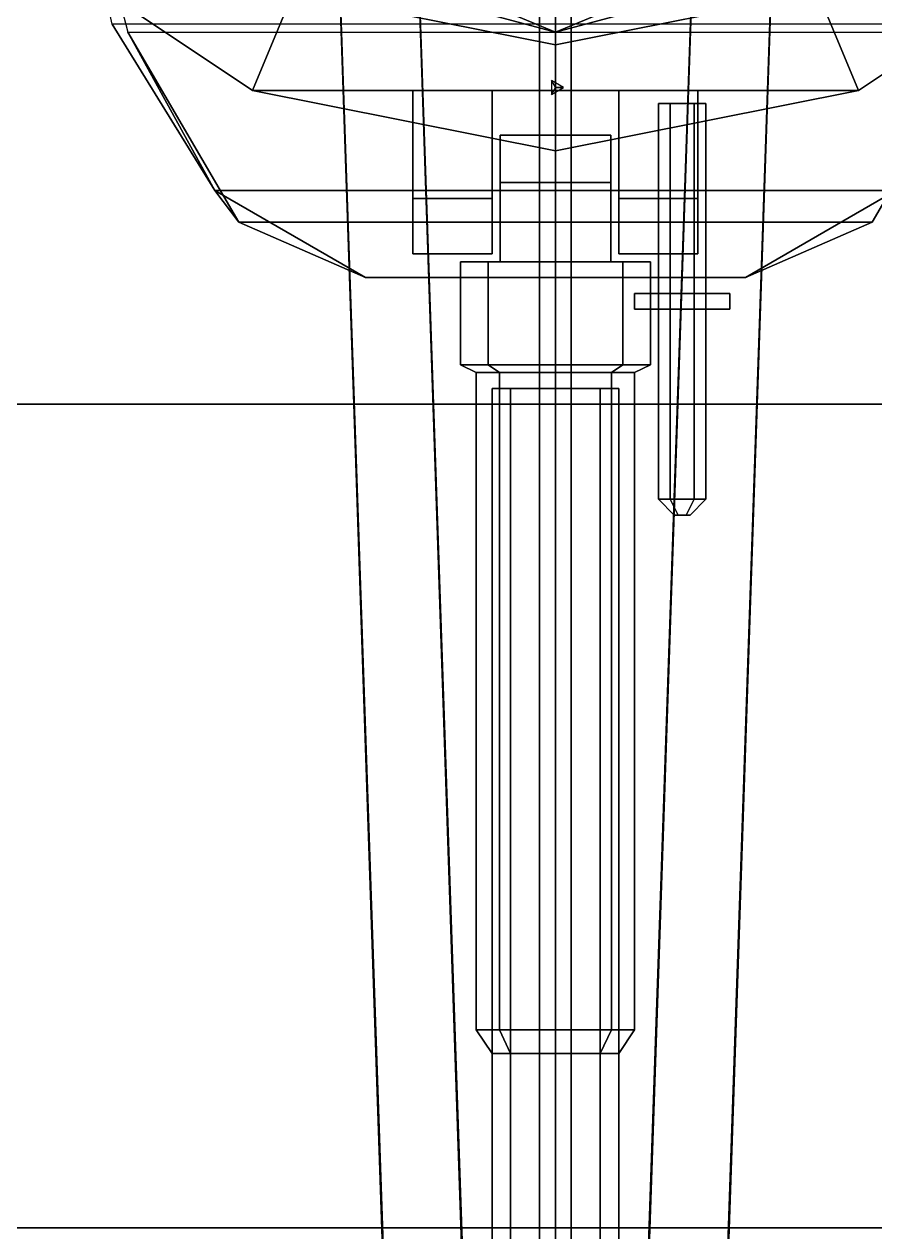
# Model space of a CAD drawing. Header units: millimetres. Extents: x -1.4 to 1.2, y -3.9 to 13.4.
# Drawn here: x -0.671 to 0.403, y -2.175 to -0.65 of the extents above; entities that cross this region are included whole.
import ezdxf

# ---------------------------------------------------------------- set-up
doc = ezdxf.new("R2010")
doc.units = ezdxf.units.MM
doc.header["$MEASUREMENT"] = 0
for name, color, linetype in [('crane', 3, 'Continuous'), ('crane_actuator_2', 1, 'Continuous'), ('crane_turret', 2, 'Continuous'), ('crane_turret_actuator', 3, 'Continuous'), ('gun', 1, 'Continuous'), ('turret', 2, 'Continuous')]:
    doc.layers.add(name, color=color, linetype=linetype)

msp = doc.modelspace()

# ---------------------------------------------------------------- linework, layer by layer
for points in [[(-0.74, 2.76, 0.59), (-0.74, -2.51, 0.67), (0.74, -2.51, 0.67), (0.74, 2.76, 0.59)], [(-0.74, -2.51, 0.67), (-0.74, 2.76, 0.59), (0.74, 2.76, 0.59), (0.74, -2.51, 0.67)], [(0.74, 2.39, 0.39), (0.74, -2.38, 0.39), (-0.74, -2.38, 0.39), (-0.74, 2.39, 0.39)], [(-1, -0.17, 1.67), (-1, -1.13, 1.67), (1, -1.13, 1.67), (1, -0.17, 1.67)], [(-1, -1.13, 1.67), (-0.93, -2.17, 1.44), (0, -2.17, 1.56), (0, -1.13, 1.72)], [(-1, -1.13, 1.67), (0, -1.13, 1.72), (0, -1.13, 1.72), (1, -1.13, 1.67)], [(0, -1.13, 1.72), (0, -2.17, 1.56), (0.93, -2.17, 1.44), (1, -1.13, 1.67)], [(-0.93, -2.17, 1.44), (-0.89, -2.86, 1.31), (0, -2.86, 1.37), (0, -2.17, 1.56)], [(0, -2.17, 1.56), (0, -2.86, 1.37), (0.89, -2.86, 1.31), (0.93, -2.17, 1.44)]]:
    msp.add_3dface(points)
at = {"layer": 'crane'}
for points in [[(0, 0.41, 2.76), (-0.02, 0.41, 2.74), (-0.02, -3.66, 2.12), (0, -3.66, 2.14)], [(-0.02, 0.41, 2.74), (0, 0.41, 2.72), (0, -3.66, 2.1), (-0.02, -3.66, 2.12)], [(0.02, 0.41, 2.74), (0, 0.41, 2.76), (0, -3.66, 2.14), (0.02, -3.66, 2.12)], [(0, 0.41, 2.72), (0.02, 0.41, 2.74), (0.02, -3.66, 2.12), (0, -3.66, 2.1)], [(-0.3, 0.21, 2.8), (-0.16, -3.92, 2.09), (-0.06, -3.92, 2.09), (-0.2, 0.21, 2.8)], [(-0.2, 0.21, 2.62), (-0.06, -3.87, 1.93), (-0.16, -3.87, 1.93), (-0.3, 0.21, 2.62)], [(-0.3, 0.21, 2.62), (-0.16, -3.87, 1.93), (-0.16, -3.92, 2.09), (-0.3, 0.21, 2.8)], [(-0.06, -3.92, 2.09), (-0.06, -3.87, 1.93), (-0.2, 0.21, 2.62), (-0.2, 0.21, 2.8)], [(0.2, 0.21, 2.62), (0.06, -3.87, 1.93), (0.06, -3.92, 2.09), (0.2, 0.21, 2.8)], [(0.3, 0.21, 2.62), (0.16, -3.87, 1.93), (0.06, -3.87, 1.93), (0.2, 0.21, 2.62)], [(0.2, 0.21, 2.8), (0.06, -3.92, 2.09), (0.16, -3.92, 2.09), (0.3, 0.21, 2.8)], [(0.16, -3.92, 2.09), (0.16, -3.87, 1.93), (0.3, 0.21, 2.62), (0.3, 0.21, 2.8)]]:
    msp.add_3dface(points, dxfattribs=at)
at = {"layer": 'crane_actuator_2'}
for points in [[(-0.0566, -1.11, 2.0666), (-0.08, -1.11, 2.01), (-0.08, -3.22, 2.01), (-0.0566, -3.22, 2.0666)], [(-0.08, -1.11, 2.01), (-0.0566, -1.11, 1.9534), (-0.0566, -3.22, 1.9534), (-0.08, -3.22, 2.01)], [(0, -1.11, 2.09), (-0.0566, -1.11, 2.0666), (-0.0566, -3.22, 2.0666), (0, -3.22, 2.09)], [(-0.0566, -1.11, 1.9534), (0, -1.11, 1.93), (0, -3.22, 1.93), (-0.0566, -3.22, 1.9534)], [(0.0566, -1.11, 2.0666), (0, -1.11, 2.09), (0, -3.22, 2.09), (0.0566, -3.22, 2.0666)], [(0, -1.11, 1.93), (0.0566, -1.11, 1.9534), (0.0566, -3.22, 1.9534), (0, -3.22, 1.93)], [(0.08, -1.11, 2.01), (0.0566, -1.11, 2.0666), (0.0566, -3.22, 2.0666), (0.08, -3.22, 2.01)], [(0.0566, -1.11, 1.9534), (0.08, -1.11, 2.01), (0.08, -3.22, 2.01), (0.0566, -3.22, 1.9534)]]:
    msp.add_3dface(points, dxfattribs=at)
at = {"layer": 'crane_turret'}
for points in [[(-0.1913, -0.2719, 2.42), (-0.3314, -0.6101, 2.34), (0, -0.676, 2.34), (0, -0.31, 2.42)], [(0, -0.31, 2.42), (0, -0.676, 2.34), (0.3314, -0.6101, 2.34), (0.1913, -0.2719, 2.42)], [(-0.601, -0.411, 1.67), (0, -0.66, 1.67), (0, -0.66, 1.77), (-0.601, -0.411, 1.77)], [(0, -0.66, 1.67), (0.601, -0.411, 1.67), (0.601, -0.411, 1.77), (0, -0.66, 1.77)], [(-0.6124, -0.4224, 2.34), (-0.7071, -0.5171, 2.29), (-0.3827, -0.7339, 2.29), (-0.3314, -0.6101, 2.34)], [(0.3314, -0.6101, 2.34), (0.3827, -0.7339, 2.29), (0.7071, -0.5171, 2.29), (0.6124, -0.4224, 2.34)], [(-0.7071, -0.5171, 1.77), (-0.3827, -0.7339, 1.86), (-0.3827, -0.7339, 2.19), (-0.7071, -0.5171, 2.29)], [(-0.7071, -0.5171, 1.77), (-0.3827, -0.7339, 1.77), (-0.3827, -0.7339, 1.86), (-0.7071, -0.5171, 1.77)], [(-0.7071, -0.5171, 2.29), (-0.3827, -0.7339, 2.19), (-0.3827, -0.7339, 2.29), (-0.7071, -0.5171, 2.29)], [(0.3827, -0.7339, 1.86), (0.7071, -0.5171, 1.77), (0.7071, -0.5171, 2.29), (0.3827, -0.7339, 2.19)], [(0.3827, -0.7339, 1.77), (0.7071, -0.5171, 1.77), (0.7071, -0.5171, 1.77), (0.3827, -0.7339, 1.86)], [(0.3827, -0.7339, 2.19), (0.7071, -0.5171, 2.29), (0.7071, -0.5171, 2.29), (0.3827, -0.7339, 2.29)], [(-0.3314, -0.6101, 2.34), (-0.3827, -0.7339, 2.29), (0, -0.81, 2.29), (0, -0.676, 2.34)], [(0, -0.676, 2.34), (0, -0.81, 2.29), (0.3827, -0.7339, 2.29), (0.3314, -0.6101, 2.34)], [(-0.3827, -0.7339, 1.77), (0, -0.81, 1.77), (0, -0.81, 1.86), (-0.3827, -0.7339, 1.86)], [(-0.3827, -0.7339, 2.19), (0, -0.81, 2.19), (0, -0.81, 2.29), (-0.3827, -0.7339, 2.29)], [(-0.3827, -0.7339, 1.86), (0.3827, -0.7339, 1.86), (0.3827, -0.7339, 2.19), (-0.3827, -0.7339, 2.19)], [(0, -0.81, 1.86), (0, -0.81, 1.86), (0.3827, -0.7339, 1.86), (-0.3827, -0.7339, 1.86)], [(-0.3827, -0.7339, 2.19), (0.3827, -0.7339, 2.19), (0, -0.81, 2.19)], [(-0.18, -0.87, 2.12), (-0.08, -0.87, 2.12), (-0.08, -0.7339, 2.12), (-0.18, -0.7339, 2.12)], [(-0.18, -0.7339, 1.9), (-0.08, -0.7339, 1.9), (-0.08, -0.87, 1.9), (-0.18, -0.87, 1.9)], [(-0.18, -0.87, 1.9), (-0.18, -0.87, 2.12), (-0.18, -0.7339, 2.12), (-0.18, -0.7339, 1.9)], [(-0.08, -0.87, 2.12), (-0.08, -0.87, 1.9), (-0.08, -0.7339, 1.9), (-0.08, -0.7339, 2.12)], [(0, -0.81, 1.77), (0.3827, -0.7339, 1.77), (0.3827, -0.7339, 1.86), (0, -0.81, 1.86)], [(0, -0.81, 2.19), (0.3827, -0.7339, 2.19), (0.3827, -0.7339, 2.29), (0, -0.81, 2.29)], [(0.08, -0.87, 1.9), (0.08, -0.87, 2.12), (0.08, -0.7339, 2.12), (0.08, -0.7339, 1.9)], [(0.08, -0.7339, 1.9), (0.18, -0.7339, 1.9), (0.18, -0.87, 1.9), (0.08, -0.87, 1.9)], [(0.08, -0.87, 2.12), (0.18, -0.87, 2.12), (0.18, -0.7339, 2.12), (0.08, -0.7339, 2.12)], [(0.18, -0.87, 2.12), (0.18, -0.87, 1.9), (0.18, -0.7339, 1.9), (0.18, -0.7339, 2.12)], [(-0.18, -0.94, 2.07), (-0.08, -0.94, 2.07), (-0.08, -0.87, 2.12), (-0.18, -0.87, 2.12)], [(-0.18, -0.87, 1.9), (-0.08, -0.87, 1.9), (-0.08, -0.94, 1.95), (-0.18, -0.94, 1.95)], [(-0.18, -0.94, 1.95), (-0.18, -0.94, 2.07), (-0.18, -0.87, 2.12), (-0.18, -0.87, 1.9)], [(-0.08, -0.94, 2.07), (-0.08, -0.94, 1.95), (-0.08, -0.87, 1.9), (-0.08, -0.87, 2.12)], [(0.08, -0.94, 1.95), (0.08, -0.94, 2.07), (0.08, -0.87, 2.12), (0.08, -0.87, 1.9)], [(0.08, -0.87, 1.9), (0.18, -0.87, 1.9), (0.18, -0.94, 1.95), (0.08, -0.94, 1.95)], [(0.08, -0.94, 2.07), (0.18, -0.94, 2.07), (0.18, -0.87, 2.12), (0.08, -0.87, 2.12)], [(0.18, -0.94, 2.07), (0.18, -0.94, 1.95), (0.18, -0.87, 1.9), (0.18, -0.87, 2.12)], [(-0.18, -0.94, 1.95), (-0.08, -0.94, 1.95), (-0.08, -0.94, 2.07), (-0.18, -0.94, 2.07)], [(0.08, -0.94, 1.95), (0.18, -0.94, 1.95), (0.18, -0.94, 2.07), (0.08, -0.94, 2.07)]]:
    msp.add_3dface(points, dxfattribs=at)
at = {"layer": 'crane_turret_actuator'}
for points in [[(0.07, -0.79, 2.01), (-0.07, -0.79, 2.01), (-0.07, -0.85, 2.1), (0.07, -0.85, 2.1)], [(0.07, -0.85, 1.92), (-0.07, -0.85, 1.92), (-0.07, -0.79, 2.01), (0.07, -0.79, 2.01)], [(-0.07, -0.79, 2.01), (-0.07, -0.79, 2.01), (-0.07, -0.85, 1.92), (-0.07, -0.85, 2.1)], [(0.07, -0.79, 2.01), (0.07, -0.79, 2.01), (0.07, -0.85, 2.1), (0.07, -0.85, 1.92)], [(0.07, -0.85, 2.1), (-0.07, -0.85, 2.1), (-0.07, -0.95, 2.1), (0.07, -0.95, 2.1)], [(0.07, -0.95, 1.92), (-0.07, -0.95, 1.92), (-0.07, -0.85, 1.92), (0.07, -0.85, 1.92)], [(-0.07, -0.85, 2.1), (-0.07, -0.85, 1.92), (-0.07, -0.95, 1.92), (-0.07, -0.95, 2.1)], [(0.07, -0.85, 1.92), (0.07, -0.85, 2.1), (0.07, -0.95, 2.1), (0.07, -0.95, 1.92)], [(-0.0849, -0.95, 2.0949), (-0.12, -0.95, 2.01), (-0.12, -1.08, 2.01), (-0.0849, -1.08, 2.0949)], [(-0.12, -0.95, 2.01), (-0.0849, -0.95, 1.9251), (-0.0849, -1.08, 1.9251), (-0.12, -1.08, 2.01)], [(0.12, -0.95, 2.01), (0.0849, -0.95, 1.9251), (-0.12, -0.95, 2.01), (-0.0849, -0.95, 2.0949)], [(0.0849, -0.95, 1.9251), (0, -0.95, 1.89), (-0.0849, -0.95, 1.9251), (-0.12, -0.95, 2.01)], [(0, -0.95, 2.13), (-0.0849, -0.95, 2.0949), (-0.0849, -1.08, 2.0949), (0, -1.08, 2.13)], [(-0.0849, -0.95, 1.9251), (0, -0.95, 1.89), (0, -1.08, 1.89), (-0.0849, -1.08, 1.9251)], [(0.0849, -0.95, 2.0949), (0.12, -0.95, 2.01), (-0.0849, -0.95, 2.0949), (0, -0.95, 2.13)], [(0.0849, -0.95, 2.0949), (0, -0.95, 2.13), (0, -1.08, 2.13), (0.0849, -1.08, 2.0949)], [(0, -0.95, 1.89), (0.0849, -0.95, 1.9251), (0.0849, -1.08, 1.9251), (0, -1.08, 1.89)], [(0.12, -0.95, 2.01), (0.0849, -0.95, 2.0949), (0.0849, -1.08, 2.0949), (0.12, -1.08, 2.01)], [(0.0849, -0.95, 1.9251), (0.12, -0.95, 2.01), (0.12, -1.08, 2.01), (0.0849, -1.08, 1.9251)], [(-0.0849, -1.08, 2.0949), (-0.12, -1.08, 2.01), (-0.1, -1.09, 2.01), (-0.0707, -1.09, 2.0807)], [(-0.12, -1.08, 2.01), (-0.0849, -1.08, 1.9251), (-0.0707, -1.09, 1.9393), (-0.1, -1.09, 2.01)], [(0, -1.08, 2.13), (-0.0849, -1.08, 2.0949), (-0.0707, -1.09, 2.0807), (0, -1.09, 2.11)], [(-0.0849, -1.08, 1.9251), (0, -1.08, 1.89), (0, -1.09, 1.91), (-0.0707, -1.09, 1.9393)], [(0.0849, -1.08, 2.0949), (0, -1.08, 2.13), (0, -1.09, 2.11), (0.0707, -1.09, 2.0807)], [(0, -1.08, 1.89), (0.0849, -1.08, 1.9251), (0.0707, -1.09, 1.94), (0, -1.09, 1.91)], [(0.12, -1.08, 2.01), (0.0849, -1.08, 2.0949), (0.0707, -1.09, 2.0807), (0.1, -1.09, 2.01)], [(0.0849, -1.08, 1.9251), (0.12, -1.08, 2.01), (0.1, -1.09, 2.01), (0.0707, -1.09, 1.94)], [(-0.0707, -1.09, 2.0807), (-0.1, -1.09, 2.01), (-0.1, -1.92, 2.01), (-0.0707, -1.92, 2.0807)], [(-0.1, -1.09, 2.01), (-0.0707, -1.09, 1.9393), (-0.0707, -1.92, 1.9393), (-0.1, -1.92, 2.01)], [(0, -1.09, 2.11), (-0.0707, -1.09, 2.0807), (-0.0707, -1.92, 2.0807), (0, -1.92, 2.11)], [(-0.0707, -1.09, 1.9393), (0, -1.09, 1.91), (0, -1.92, 1.91), (-0.0707, -1.92, 1.9393)], [(0.0707, -1.09, 2.0807), (0, -1.09, 2.11), (0, -1.92, 2.11), (0.0707, -1.92, 2.0807)], [(0, -1.09, 1.91), (0.0707, -1.09, 1.9393), (0.0707, -1.92, 1.9393), (0, -1.92, 1.91)], [(0.1, -1.09, 2.01), (0.0707, -1.09, 2.0807), (0.0707, -1.92, 2.0807), (0.1, -1.92, 2.01)], [(0.0707, -1.09, 1.9393), (0.1, -1.09, 2.01), (0.1, -1.92, 2.01), (0.0707, -1.92, 1.9393)], [(-0.0707, -1.92, 2.0807), (-0.1, -1.92, 2.01), (-0.08, -1.95, 2.01), (-0.0566, -1.95, 2.0666)], [(-0.1, -1.92, 2.01), (-0.0707, -1.92, 1.9393), (-0.0566, -1.95, 1.9534), (-0.08, -1.95, 2.01)], [(0, -1.92, 2.11), (-0.0707, -1.92, 2.0807), (-0.0566, -1.95, 2.0666), (0, -1.95, 2.09)], [(-0.0707, -1.92, 1.9393), (0, -1.92, 1.91), (0, -1.95, 1.93), (-0.0566, -1.95, 1.9534)], [(0.0707, -1.92, 2.0807), (0, -1.92, 2.11), (0, -1.95, 2.09), (0.0566, -1.95, 2.0666)], [(0, -1.92, 1.91), (0.0707, -1.92, 1.9393), (0.0566, -1.95, 1.9534), (0, -1.95, 1.93)], [(0.1, -1.92, 2.01), (0.0707, -1.92, 2.0807), (0.0566, -1.95, 2.0666), (0.08, -1.95, 2.01)], [(0.0707, -1.92, 1.9393), (0.1, -1.92, 2.01), (0.08, -1.95, 2.01), (0.0566, -1.95, 1.9534)]]:
    msp.add_3dface(points, dxfattribs=at)
at = {"layer": 'gun'}
for points in [[(0.145, -0.75, 2.056), (0.13, -0.75, 2.03), (0.13, -1.25, 2.03), (0.145, -1.25, 2.056)], [(0.13, -0.75, 2.03), (0.145, -0.75, 2.004), (0.145, -1.25, 2.004), (0.13, -1.25, 2.03)], [(0.175, -0.75, 2.056), (0.145, -0.75, 2.056), (0.145, -1.25, 2.056), (0.175, -1.25, 2.056)], [(0.145, -0.75, 2.004), (0.175, -0.75, 2.004), (0.175, -1.25, 2.004), (0.145, -1.25, 2.004)], [(0.19, -0.75, 2.03), (0.175, -0.75, 2.056), (0.175, -1.25, 2.056), (0.19, -1.25, 2.03)], [(0.175, -0.75, 2.004), (0.19, -0.75, 2.03), (0.19, -1.25, 2.03), (0.175, -1.25, 2.004)], [(0.1, -0.99, 2.11), (0.1, -0.99, 1.94), (0.1, -1.01, 1.94), (0.1, -1.01, 2.11)], [(0.22, -0.99, 2.11), (0.22, -0.99, 1.94), (0.1, -0.99, 1.94), (0.1, -0.99, 2.11)], [(0.1, -1.01, 1.94), (0.1, -0.99, 1.94), (0.22, -0.99, 1.94), (0.22, -1.01, 1.94)], [(0.22, -1.01, 2.11), (0.22, -0.99, 2.11), (0.1, -0.99, 2.11), (0.1, -1.01, 2.11)], [(0.22, -1.01, 1.94), (0.22, -0.99, 1.94), (0.22, -0.99, 2.11), (0.22, -1.01, 2.11)], [(0.1, -1.01, 2.11), (0.1, -1.01, 1.94), (0.22, -1.01, 1.94), (0.22, -1.01, 2.11)], [(0.13, -1.25, 2.03), (0.145, -1.25, 2.004), (0.155, -1.27, 2.0213), (0.15, -1.27, 2.03)], [(0.145, -1.25, 2.056), (0.13, -1.25, 2.03), (0.15, -1.27, 2.03), (0.155, -1.27, 2.0387)], [(0.145, -1.25, 2.004), (0.175, -1.25, 2.004), (0.165, -1.27, 2.0213), (0.155, -1.27, 2.0213)], [(0.175, -1.25, 2.056), (0.145, -1.25, 2.056), (0.155, -1.27, 2.0387), (0.165, -1.27, 2.0387)], [(0.175, -1.25, 2.004), (0.19, -1.25, 2.03), (0.17, -1.27, 2.03), (0.165, -1.27, 2.0213)], [(0.19, -1.25, 2.03), (0.175, -1.25, 2.056), (0.165, -1.27, 2.0387), (0.17, -1.27, 2.03)], [(0.17, -1.27, 2.03), (0.15, -1.27, 2.03), (0.155, -1.27, 2.0213), (0.165, -1.27, 2.0213)], [(0.165, -1.27, 2.0387), (0.155, -1.27, 2.0387), (0.15, -1.27, 2.03), (0.17, -1.27, 2.03)]]:
    msp.add_3dface(points, dxfattribs=at)
at = {"layer": 'turret'}
for points in [[(-0.663, -0.19, 1.72), (-0.54, -0.66, 1.72), (-0.43, -0.86, 2.24), (-0.56, -0.65, 2.33)], [(-0.425, -0.5461, 1.67), (0, -0.66, 1.67), (0, -0.66, 1.72), (-0.425, -0.5461, 1.72)], [(0, -0.66, 1.67), (0.425, -0.5461, 1.67), (0.425, -0.5461, 1.72), (0, -0.66, 1.72)], [(-0.56, -0.65, 2.33), (-0.43, -0.86, 2.24), (0.43, -0.86, 2.24), (0.56, -0.65, 2.33)], [(-0.4, -0.9, 1.75), (-0.54, -0.66, 1.72), (0.54, -0.66, 1.72), (0.4, -0.9, 1.75)], [(-0.54, -0.66, 1.72), (-0.4, -0.9, 1.75), (-0.4, -0.9, 1.75), (-0.43, -0.86, 2.24)], [(0.4, -0.9, 1.75), (0.54, -0.66, 1.72), (0.43, -0.86, 2.24), (0.24, -0.97, 2.06)], [(-0.005, -0.7213, 2.29), (-0.005, -0.7387, 2.29), (0, -0.73, 2.79)], [(0.01, -0.73, 2.29), (-0.005, -0.7213, 2.29), (0, -0.73, 2.79)], [(-0.005, -0.7387, 2.29), (0.01, -0.73, 2.29), (0, -0.73, 2.79)], [(-0.43, -0.86, 2.24), (-0.4, -0.9, 1.75), (-0.4, -0.9, 1.75), (-0.24, -0.97, 2.06)], [(-0.43, -0.86, 2.24), (-0.24, -0.97, 2.06), (0.24, -0.97, 2.06), (0.43, -0.86, 2.24)], [(-0.24, -0.97, 1.95), (-0.4, -0.9, 1.75), (0.4, -0.9, 1.75), (0.24, -0.97, 1.95)], [(-0.24, -0.97, 2.06), (-0.4, -0.9, 1.75), (-0.4, -0.9, 1.75), (-0.24, -0.97, 1.95)], [(0.24, -0.97, 1.95), (0.4, -0.9, 1.75), (0.4, -0.9, 1.75), (0.24, -0.97, 2.06)], [(-0.24, -0.97, 2.06), (-0.24, -0.97, 1.95), (0.24, -0.97, 1.95), (0.24, -0.97, 2.06)]]:
    msp.add_3dface(points, dxfattribs=at)

doc.saveas('drawing.dxf')
